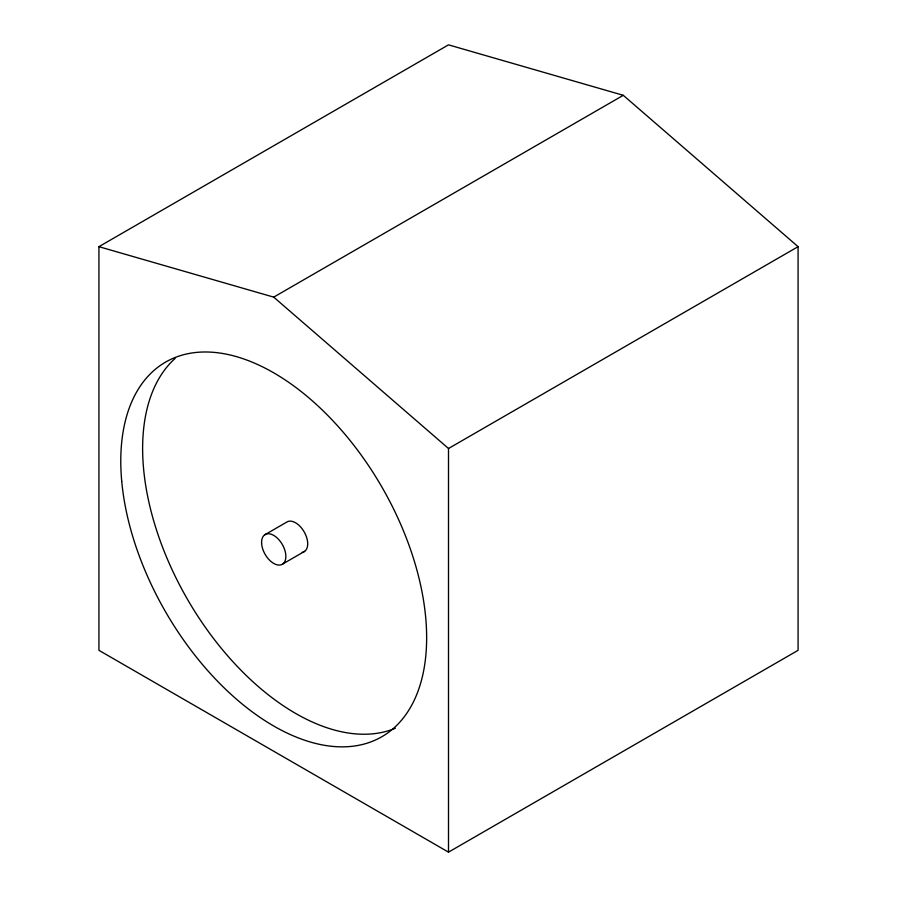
<?xml version="1.0" encoding="UTF-8"?>
<svg xmlns="http://www.w3.org/2000/svg" width="897" height="897" viewBox="0 0 897 897"><rect width="100%" height="100%" fill="white"/><g stroke="black" fill="none" stroke-linecap="round" stroke-linejoin="round"><path stroke-width="1.35" d="M98.928 246.675L448.5 44.85L623.28 95.306L798.072 246.675L798.072 650.325L448.5 852.15L98.928 650.325L98.928 246.675L273.72 297.131L448.5 448.5L448.5 852.15M273.72 297.131L623.28 95.306M264.615 534.881L286.457 522.267A17.166 9.912 60 0 1 304.722 532.874A17.166 9.912 60 0 1 302.278 552.361M448.5 448.5L798.072 246.675M282.813 563.944L304.666 551.33M395.353 728.241A216.289 124.874 60 0 1 189.996 603.625A216.289 124.874 60 0 1 175.106 358.441M121.723 481.263A216.289 124.874 60 0 0 364.406 743.972A216.289 124.874 60 0 0 335.007 423.014A216.289 124.874 60 0 0 121.723 481.263M261.599 543.279A17.166 9.912 60 0 0 280.425 564.975A17.166 9.912 60 0 0 279.124 539.983A17.166 9.912 60 0 0 261.599 543.279"/></g></svg>
